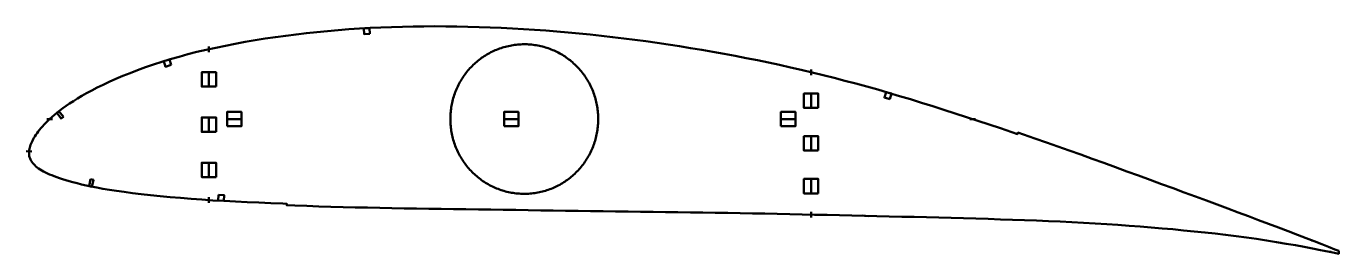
# Model space of a CAD drawing. Header units: metres. Extents: x -3 to 912, y 6 to 164.
import ezdxf

# ---------------------------------------------------------------- set-up
doc = ezdxf.new("R2010")
doc.units = ezdxf.units.M
doc.layers.add('Layer', color=1, linetype='Continuous', lineweight=50)

msp = doc.modelspace()

# ---------------------------------------------------------------- linework, layer by layer
at = {"layer": 'Layer'}
for p, q in [((124.17, 146.56), (124.17, 150.56)), ((344.17, 152), (344.17, 152.5)), ((124.17, 133.07), (124.17, 122.07)), ((544.17, 130.57), (544.17, 134.57)), ((544.17, 118.26), (544.17, 107.26)), ((124.17, 101.59), (124.17, 90.59)), ((15.12, 100), (11.12, 100)), ((147.4, 100), (136.4, 100)), ((292.6, 100), (292.1, 100)), ((340.57, 100), (329.57, 100)), ((395.75, 100), (396.25, 100)), ((533.74, 100), (522.74, 100)), ((655.02, 100), (659.02, 100)), ((544.17, 88.54), (544.17, 77.54)), ((0.76, 77.43), (-3.23, 77.74)), ((124.17, 70.12), (124.17, 59.12)), ((544.17, 58.83), (544.17, 47.83)), ((344.17, 48), (344.17, 47.5)), ((124.17, 45.63), (124.17, 41.63)), ((837.95, 36.67), (837.77, 36.21)), ((544.17, 35.52), (544.17, 31.52)), ((580.31, 32.84), (584.3, 32.53)), ((833.37, 20), (833.3, 19.5)), ((875.38, 22.54), (875.19, 22.08)), ((872.97, 14.26), (872.89, 13.77)), ((892.65, 10.73), (892.58, 10.23)), ((894.08, 15.4), (893.87, 14.94)), ((902.95, 8.01), (906.94, 7.71))]:
    msp.add_line(p, q, dxfattribs=at)
for points in [[(912.29, 8.25), (909.57, 9.36), (905.17, 11.06), (900.42, 12.94), (895.23, 14.96), (889.56, 17.12), (883.47, 19.44), (877.02, 21.92), (870.27, 24.49), (863.33, 27.14), (856.32, 29.78), (849.25, 32.4), (842.08, 35.11), (834.84, 37.86), (827.46, 40.6), (819.97, 43.37), (812.34, 46.16), (804.58, 49.01), (796.69, 51.9), (788.7, 54.81), (780.67, 57.75), (772.6, 60.69), (764.53, 63.63), (756.47, 66.55), (748.41, 69.46), (740.35, 72.36), (732.31, 75.24), (724.29, 78.1), (716.31, 80.92), (708.35, 83.72), (700.39, 86.49), (692.45, 89.23), (688.53, 90.57), (688.19, 89.58), (684.2, 90.94), (676.3, 93.61), (668.42, 96.25), (660.54, 98.85), (652.66, 101.42), (644.78, 103.97), (636.92, 106.48), (629.11, 108.95), (621.36, 111.37), (613.66, 113.73), (605.99, 116.02), (598.34, 118.26), (590.71, 120.44), (583.09, 122.57), (575.48, 124.64), (567.87, 126.66), (560.27, 128.62), (552.67, 130.52), (545.05, 132.36), (537.42, 134.16), (529.77, 135.91), (522.1, 137.6), (514.43, 139.25), (506.74, 140.84), (499.04, 142.38), (491.32, 143.87), (483.57, 145.31), (475.8, 146.71), (468.01, 148.06), (460.22, 149.36), (452.42, 150.62), (444.63, 151.82), (436.84, 152.98), (429.06, 154.08), (421.28, 155.12), (413.51, 156.12), (405.74, 157.06), (397.97, 157.94), (390.21, 158.77), (382.45, 159.54), (374.69, 160.26), (366.93, 160.92), (359.17, 161.52), (351.4, 162.07), (343.63, 162.56), (335.87, 163), (328.11, 163.38), (320.36, 163.71), (312.62, 163.98), (304.89, 164.19), (297.17, 164.34), (289.47, 164.44), (281.81, 164.49), (274.19, 164.47), (266.63, 164.39), (259.11, 164.24), (251.61, 164.01), (244.12, 163.71), (236.63, 163.34), (229.17, 162.91), (221.72, 162.41), (214.3, 161.84), (206.91, 161.21), (199.56, 160.5), (192.24, 159.73), (184.97, 158.89), (177.76, 157.98), (170.59, 157), (163.49, 155.94), (156.45, 154.81), (149.45, 153.6), (142.51, 152.32), (135.65, 150.99), (128.92, 149.6), (122.33, 148.15), (115.87, 146.63), (109.54, 145.03), (103.34, 143.35), (97.26, 141.61), (91.32, 139.79), (85.52, 137.92), (79.88, 135.99), (74.42, 134.01), (69.15, 131.99), (64.07, 129.96), (59.24, 127.92), (54.65, 125.9), (50.32, 123.9), (46.26, 121.91), (42.45, 119.95), (38.89, 118.03), (35.57, 116.15), (32.49, 114.32), (29.62, 112.54), (26.97, 110.82), (24.52, 109.15), (22.25, 107.53), (20.16, 105.95), (18.22, 104.41), (16.42, 102.92), (14.75, 101.47), (13.2, 100.07), (11.76, 98.71), (10.44, 97.39), (9.21, 96.11), (8.07, 94.86), (7.01, 93.64), (6.03, 92.45), (5.13, 91.29), (4.3, 90.16), (3.53, 89.04), (2.81, 87.96), (2.16, 86.93), (1.58, 85.92), (1.05, 84.89), (0.57, 83.88), (0.14, 82.94), (-0.22, 82.02), (-0.52, 81.09), (-0.77, 80.16), (-0.98, 79.27), (-1.14, 78.4), (-1.24, 77.53), (-1.3, 76.72), (-1.3, 75.91), (-1.23, 75.09), (-1.09, 74.26), (-0.88, 73.43), (-0.59, 72.59), (-0.24, 71.77), (0.2, 70.95), (0.71, 70.15), (1.3, 69.36), (1.98, 68.58), (2.72, 67.81), (3.54, 67.05), (4.43, 66.32), (5.39, 65.6), (6.44, 64.9), (7.57, 64.21), (8.79, 63.54), (10.1, 62.87), (11.49, 62.2), (12.99, 61.54), (14.58, 60.86), (16.28, 60.18), (18.09, 59.5), (20.02, 58.81), (22.1, 58.12), (24.35, 57.43), (26.76, 56.73), (29.38, 56.02), (32.2, 55.29), (35.24, 54.54), (38.54, 53.79), (42.12, 53.04), (46.01, 52.29), (50.24, 51.54), (54.84, 50.79), (59.81, 50.03), (65.16, 49.27), (70.88, 48.52), (76.96, 47.8), (83.4, 47.1), (90.17, 46.41), (97.21, 45.74), (104.46, 45.1), (111.84, 44.49), (119.35, 43.94), (127, 43.45), (134.82, 43.01), (142.78, 42.59), (150.85, 42.21), (159.03, 41.85), (167.32, 41.51), (175.68, 41.19), (178.49, 41.09), (178.45, 40.04), (184.05, 39.83), (192.46, 39.53), (200.87, 39.25), (209.3, 39.01), (217.77, 38.78), (226.28, 38.57), (234.81, 38.37), (243.32, 38.17), (251.83, 38), (260.36, 37.86), (268.92, 37.73), (277.53, 37.61), (286.15, 37.48), (294.8, 37.35), (303.45, 37.22), (312.13, 37.1), (320.82, 36.99), (329.52, 36.87), (338.23, 36.75), (346.93, 36.62), (355.64, 36.49), (364.34, 36.37), (373.03, 36.25), (381.74, 36.14), (390.44, 36.02), (399.15, 35.9), (407.85, 35.78), (416.56, 35.65), (425.26, 35.53), (433.96, 35.42), (442.66, 35.31), (451.35, 35.2), (460.03, 35.08), (468.71, 34.96), (477.38, 34.82), (486.05, 34.68), (494.71, 34.54), (503.36, 34.38), (512, 34.22), (520.64, 34.04), (529.3, 33.85), (537.98, 33.65), (546.67, 33.46), (555.36, 33.27), (564.04, 33.09), (572.72, 32.9), (581.4, 32.71), (590.08, 32.5), (598.76, 32.3), (607.42, 32.1), (616.07, 31.9), (624.7, 31.69), (633.31, 31.47), (641.93, 31.23), (650.55, 30.98), (659.16, 30.73), (667.73, 30.49), (676.24, 30.23), (684.69, 29.95), (693.1, 29.64), (701.47, 29.33), (709.76, 29), (717.97, 28.63), (726.13, 28.22), (734.27, 27.76), (742.38, 27.29), (750.42, 26.83), (758.3, 26.37), (766.03, 25.83), (773.73, 25.2), (781.43, 24.57), (789.05, 23.96), (796.57, 23.3), (804.05, 22.55), (811.51, 21.81), (818.9, 21.11), (826.17, 20.36), (833.41, 19.49), (840.69, 18.55), (847.94, 17.62), (855, 16.68), (861.9, 15.61), (868.77, 14.47), (875.5, 13.32), (882.02, 12.19), (888.21, 11.06), (894.07, 9.95), (899.57, 8.91), (904.67, 7.91), (909.38, 6.97), (912.28, 6.36)], [(395.75, 100), (395.74, 101.09), (395.71, 102.18), (395.65, 103.28), (395.57, 104.37), (395.47, 105.45), (395.34, 106.54), (395.19, 107.62), (395.02, 108.7), (394.83, 109.78), (394.62, 110.85), (394.38, 111.91), (394.12, 112.98), (393.84, 114.03), (393.54, 115.08), (393.21, 116.12), (392.86, 117.16), (392.5, 118.19), (392.11, 119.21), (391.7, 120.22), (391.26, 121.22), (390.81, 122.21), (390.34, 123.19), (389.84, 124.17), (389.33, 125.13), (388.8, 126.08), (388.24, 127.02), (387.67, 127.95), (387.08, 128.86), (386.47, 129.77), (385.84, 130.66), (385.19, 131.53), (384.52, 132.39), (383.84, 133.24), (383.14, 134.07), (382.42, 134.89), (381.68, 135.69), (380.93, 136.48), (380.16, 137.25), (379.38, 138.01), (378.58, 138.74), (377.76, 139.46), (376.93, 140.17), (376.09, 140.85), (375.23, 141.52), (374.36, 142.17), (373.47, 142.8), (372.58, 143.41), (371.66, 144), (370.74, 144.57), (369.81, 145.13), (368.86, 145.66), (367.9, 146.17), (366.94, 146.67), (365.96, 147.14), (364.97, 147.59), (363.97, 148.02), (362.97, 148.43), (361.96, 148.82), (360.93, 149.18), (359.91, 149.53), (358.87, 149.85), (357.83, 150.15), (356.78, 150.43), (355.73, 150.68), (354.67, 150.92), (353.6, 151.13), (352.54, 151.32), (351.47, 151.48), (350.39, 151.63), (349.31, 151.75), (348.23, 151.84), (347.15, 151.92), (346.07, 151.97), (344.99, 152), (343.9, 152), (342.82, 151.99), (341.74, 151.95), (340.65, 151.88), (339.57, 151.8), (338.49, 151.69), (337.42, 151.56), (336.35, 151.4), (335.28, 151.22), (334.21, 151.02), (333.15, 150.8), (332.09, 150.56), (331.04, 150.29), (330, 150), (328.96, 149.69), (327.93, 149.36), (326.9, 149), (325.88, 148.62), (324.87, 148.23), (323.87, 147.81), (322.88, 147.37), (321.9, 146.9), (320.93, 146.42), (319.96, 145.92), (319.01, 145.4), (318.07, 144.85), (317.14, 144.29), (316.23, 143.71), (315.32, 143.11), (314.43, 142.49), (313.55, 141.85), (312.69, 141.19), (311.83, 140.51), (311, 139.82), (310.17, 139.11), (309.37, 138.38), (308.57, 137.63), (307.8, 136.87), (307.04, 136.09), (306.29, 135.3), (305.57, 134.49), (304.86, 133.66), (304.16, 132.82), (303.49, 131.96), (302.83, 131.1), (302.19, 130.21), (301.57, 129.32), (300.97, 128.41), (300.39, 127.49), (299.83, 126.55), (299.28, 125.61), (298.76, 124.65), (298.25, 123.68), (297.77, 122.7), (297.31, 121.72), (296.87, 120.72), (296.44, 119.71), (296.04, 118.7), (295.67, 117.67), (295.31, 116.64), (294.97, 115.6), (294.66, 114.56), (294.36, 113.5), (294.09, 112.45), (293.85, 111.38), (293.62, 110.31), (293.42, 109.24), (293.23, 108.16), (293.08, 107.08), (292.94, 106), (292.83, 104.91), (292.74, 103.82), (292.67, 102.73), (292.62, 101.64), (292.6, 100.55), (292.6, 99.45), (292.62, 98.36), (292.67, 97.27), (292.74, 96.18), (292.83, 95.09), (292.94, 94), (293.08, 92.92), (293.23, 91.84), (293.42, 90.76), (293.62, 89.69), (293.85, 88.62), (294.09, 87.55), (294.36, 86.5), (294.66, 85.44), (294.97, 84.4), (295.31, 83.36), (295.67, 82.33), (296.04, 81.3), (296.44, 80.29), (296.87, 79.28), (297.31, 78.28), (297.77, 77.3), (298.25, 76.32), (298.76, 75.35), (299.28, 74.39), (299.83, 73.45), (300.39, 72.51), (300.97, 71.59), (301.57, 70.68), (302.19, 69.79), (302.83, 68.9), (303.49, 68.04), (304.16, 67.18), (304.86, 66.34), (305.57, 65.51), (306.29, 64.7), (307.04, 63.91), (307.8, 63.13), (308.57, 62.37), (309.37, 61.62), (310.17, 60.89), (311, 60.18), (311.83, 59.49), (312.69, 58.81), (313.55, 58.15), (314.43, 57.51), (315.32, 56.89), (316.23, 56.29), (317.14, 55.71), (318.07, 55.15), (319.01, 54.6), (319.96, 54.08), (320.93, 53.58), (321.9, 53.1), (322.88, 52.63), (323.87, 52.19), (324.87, 51.77), (325.88, 51.38), (326.9, 51), (327.93, 50.64), (328.96, 50.31), (330, 50), (331.04, 49.71), (332.09, 49.44), (333.15, 49.2), (334.21, 48.98), (335.28, 48.78), (336.35, 48.6), (337.42, 48.44), (338.49, 48.31), (339.57, 48.2), (340.65, 48.12), (341.74, 48.05), (342.82, 48.01), (343.9, 48), (344.99, 48), (346.07, 48.03), (347.15, 48.08), (348.23, 48.16), (349.31, 48.25), (350.39, 48.37), (351.47, 48.52), (352.54, 48.68), (353.6, 48.87), (354.67, 49.08), (355.73, 49.32), (356.78, 49.57), (357.83, 49.85), (358.87, 50.15), (359.91, 50.47), (360.93, 50.82), (361.96, 51.18), (362.97, 51.57), (363.97, 51.98), (364.97, 52.41), (365.96, 52.86), (366.94, 53.33), (367.9, 53.83), (368.86, 54.34), (369.81, 54.87), (370.74, 55.43), (371.66, 56), (372.58, 56.59), (373.47, 57.2), (374.36, 57.83), (375.23, 58.48), (376.09, 59.15), (376.93, 59.83), (377.76, 60.54), (378.58, 61.26), (379.38, 61.99), (380.16, 62.75), (380.93, 63.52), (381.68, 64.31), (382.42, 65.11), (383.14, 65.93), (383.84, 66.76), (384.52, 67.61), (385.19, 68.47), (385.84, 69.34), (386.47, 70.23), (387.08, 71.14), (387.67, 72.05), (388.24, 72.98), (388.8, 73.92), (389.33, 74.87), (389.84, 75.83), (390.34, 76.81), (390.81, 77.79), (391.26, 78.78), (391.7, 79.78), (392.11, 80.79), (392.5, 81.81), (392.86, 82.84), (393.21, 83.88), (393.54, 84.92), (393.84, 85.97), (394.12, 87.02), (394.38, 88.09), (394.62, 89.15), (394.83, 90.22), (395.02, 91.3), (395.19, 92.38), (395.34, 93.46), (395.47, 94.55), (395.57, 95.63), (395.65, 96.72), (395.71, 97.82), (395.74, 98.91), (395.75, 100)]]:
    msp.add_lwpolyline(points, close=True, dxfattribs=at)
for points in [[(236.4, 159.32), (232.41, 159.09), (232.18, 163.09), (236.17, 163.32), (236.4, 159.32)], [(97.81, 137.59), (93.98, 136.42), (92.81, 140.25), (96.64, 141.42), (97.81, 137.59)], [(129.17, 122.57), (119.17, 122.57), (119.17, 132.57), (129.17, 132.57), (129.17, 122.57)], [(549.17, 107.76), (539.17, 107.76), (539.17, 117.76), (549.17, 117.76), (549.17, 107.76)], [(599.2, 113.84), (595.36, 114.96), (596.49, 118.8), (600.33, 117.68), (599.2, 113.84)], [(22.68, 101.56), (21.11, 100.32), (18.01, 104.24), (19.57, 105.48), (22.68, 101.56)], [(129.17, 91.09), (119.17, 91.09), (119.17, 101.09), (129.17, 101.09), (129.17, 91.09)], [(136.9, 95), (136.9, 105), (146.9, 105), (146.9, 95), (136.9, 95)], [(330.07, 95), (330.07, 105), (340.07, 105), (340.07, 95), (330.07, 95)], [(523.24, 95), (523.24, 105), (533.24, 105), (533.24, 95), (523.24, 95)], [(549.17, 78.04), (539.17, 78.04), (539.17, 88.04), (549.17, 88.04), (549.17, 78.04)], [(129.17, 59.62), (119.17, 59.62), (119.17, 69.62), (129.17, 69.62), (129.17, 59.62)], [(41.65, 58.25), (43.61, 57.83), (42.58, 52.94), (40.62, 53.35), (41.65, 58.25)], [(549.17, 48.33), (539.17, 48.33), (539.17, 58.33), (549.17, 58.33), (549.17, 48.33)], [(130.88, 47.24), (134.88, 47.01), (134.65, 43.02), (130.66, 43.24), (130.88, 47.24)]]:
    msp.add_lwpolyline(points, dxfattribs=at)

doc.saveas('drawing.dxf')
